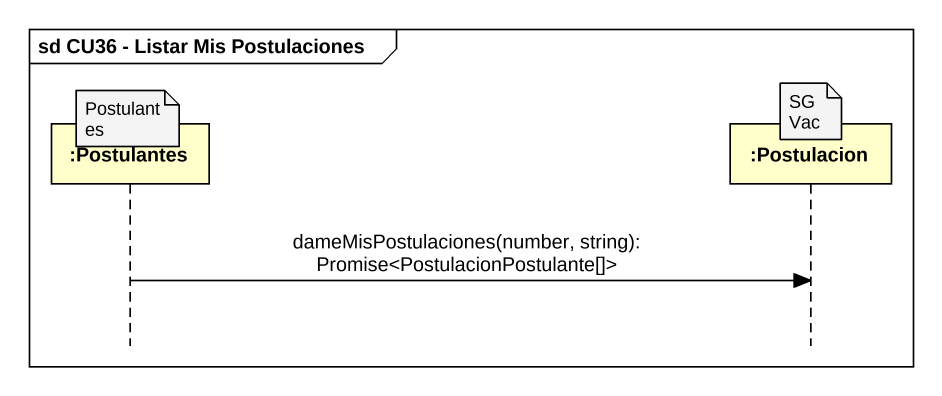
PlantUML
@startuml
mainframe sd CU36 - Listar Mis Postulaciones
hide footbox
participant ":Postulantes" as Postulantes
participant ":Postulacion" as Postulacion

note over Postulacion : SGVac
note over Postulantes : Postulantes
Postulantes -> Postulacion : dameMisPostulaciones(number, string): Promise<PostulacionPostulante[]>
@enduml
